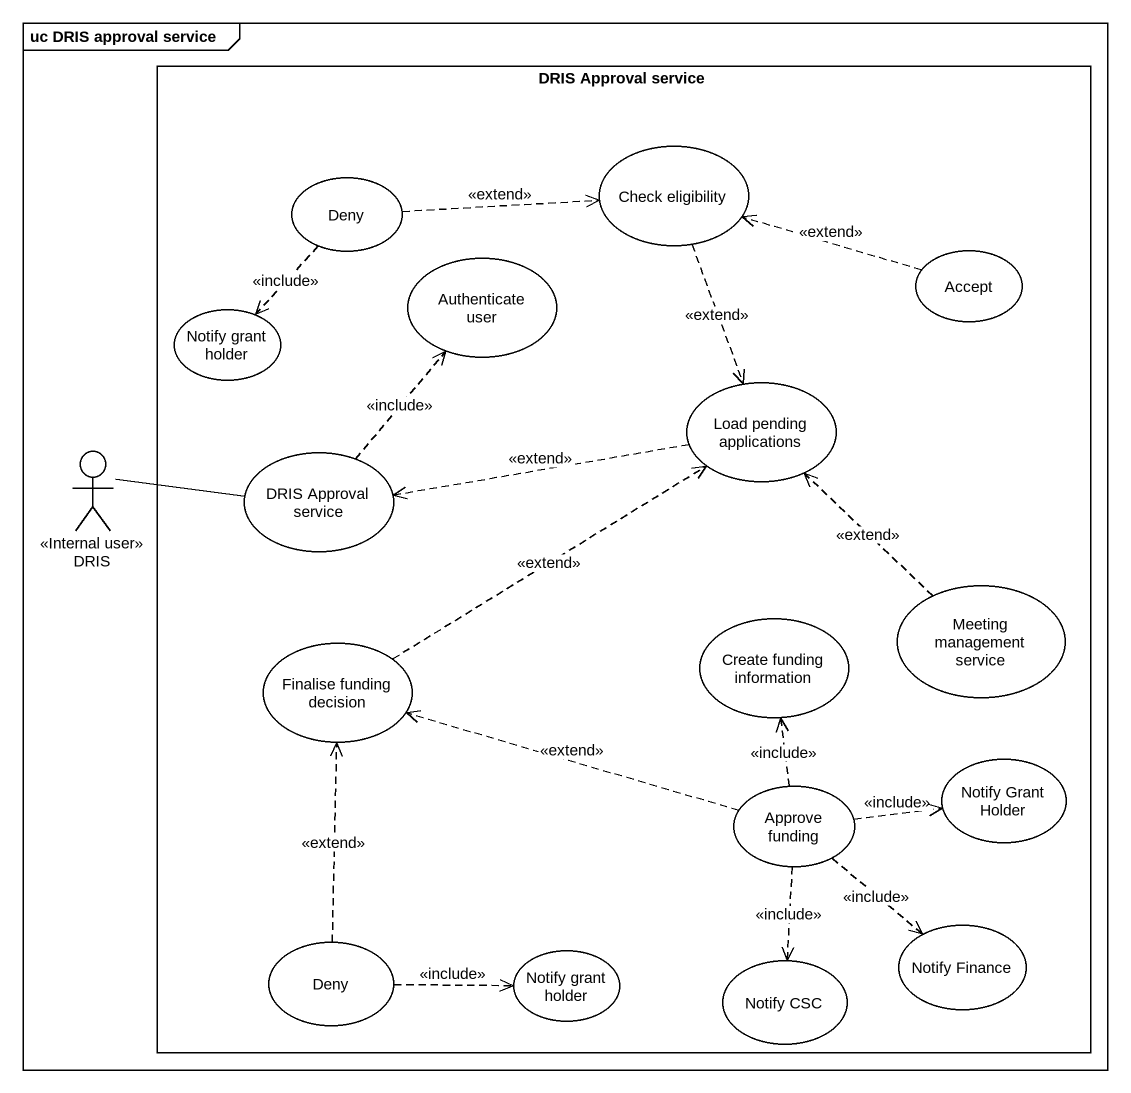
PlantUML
@startuml
mainframe uc DRIS approval service
rectangle "DRIS Approval service" as DRIS_Approval_service {
  usecase "Check eligibility" as Check_eligibility
  usecase Deny
  usecase "Authenticate user" as Authenticate_user
  usecase Accept
  usecase "Notify grant holder" as Notify_grant_holder
  usecase "Load pending applications" as Load_pending_applications
  usecase "DRIS Approval service" as DRIS_Approval_service_2
  usecase "Meeting management service" as Meeting_management_service
  usecase "Finalise funding decision" as Finalise_funding_decision
  usecase "Create funding information" as Create_funding_information
  usecase "Approve funding" as Approve_funding
  usecase "Notify Grant Holder" as Notify_Grant_Holder
  usecase "Notify Finance" as Notify_Finance
  usecase "Deny" as Deny_2
  usecase "Notify grant holder" as Notify_grant_holder_2
  usecase "Notify CSC" as Notify_CSC
}
actor DRIS <<Internal user>>
Check_eligibility ..> Load_pending_applications : <<extend>>
Deny .right.> Check_eligibility : <<extend>>
Deny ..> Notify_grant_holder : <<include>>
Accept .left.> Check_eligibility : <<extend>>
Load_pending_applications .left.> DRIS_Approval_service_2 : <<extend>>
DRIS -right- DRIS_Approval_service_2
DRIS_Approval_service_2 .up.> Authenticate_user : <<include>>
Meeting_management_service .up.> Load_pending_applications : <<extend>>
Finalise_funding_decision .up.> Load_pending_applications : <<extend>>
Approve_funding .left.> Finalise_funding_decision : <<extend>>
Approve_funding .up.> Create_funding_information : <<include>>
Approve_funding .right.> Notify_Grant_Holder : <<include>>
Approve_funding ..> Notify_Finance : <<include>>
Approve_funding ..> Notify_CSC : <<include>>
Deny_2 .up.> Finalise_funding_decision : <<extend>>
Deny_2 .right.> Notify_grant_holder_2 : <<include>>
@enduml
